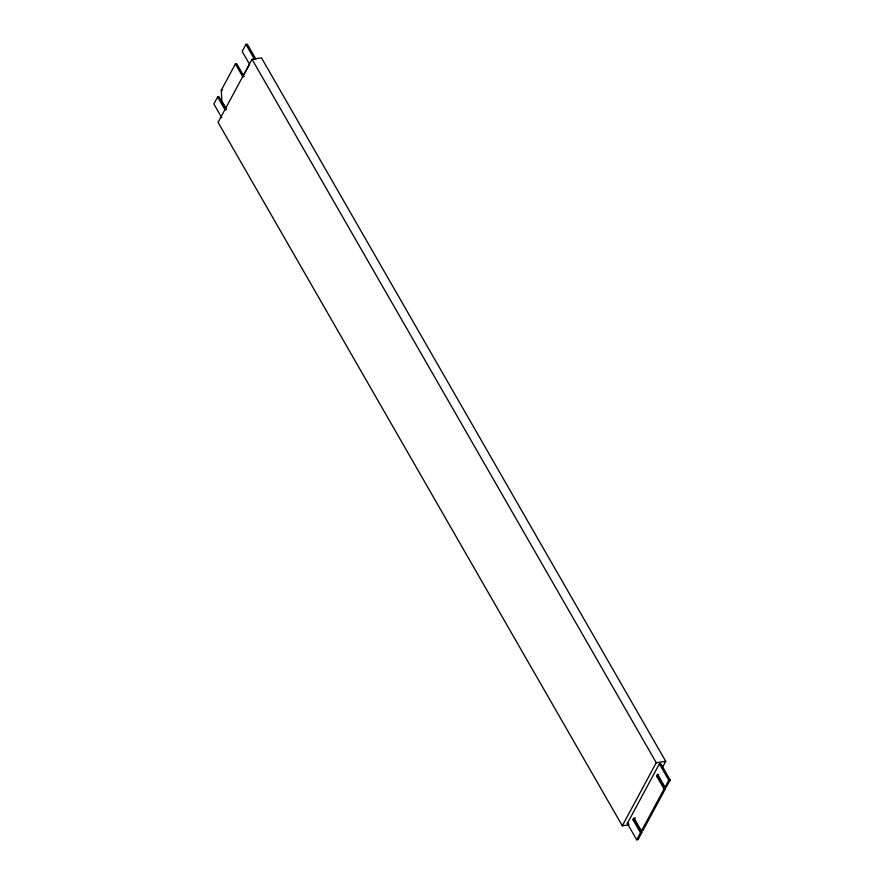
<?xml version="1.0" encoding="UTF-8"?>
<svg xmlns="http://www.w3.org/2000/svg" width="884" height="884" viewBox="0 0 884 884"><rect width="100%" height="100%" fill="white"/><g stroke="black" fill="none" stroke-linecap="round" stroke-linejoin="round"><path stroke-width="1.33" d="M225.685 108.434L218.989 96.776L217.641 96.975L213.862 103.98L221.751 117.716M217.641 96.975L225 109.793L225.906 108.113L221.862 101.074L221.265 90.223L235.409 63.957L236.768 63.759L243.465 75.416M255.852 59.084L247.299 44.2L245.94 44.399L242.172 51.405L249.542 64.234L242.78 76.775L235.409 63.957M662.481 767.378L665.74 761.323L261.509 57.88L252.039 59.272L218.072 122.357L622.303 825.8L629.065 824.805M622.303 825.8L656.271 762.704L665.74 761.323M627.309 823.446L659.387 763.864L660.746 763.666L670.138 780.019L666.359 787.025L665.011 787.224L657.497 774.141L656.547 775.898L664.061 788.981L641.419 831.037L633.905 817.954L632.955 819.711L640.48 832.794L636.701 839.8L627.309 823.446L628.657 823.247M632.955 819.711L634.314 819.512L635.253 817.755M657.254 777.091L658.558 774.66M665.011 787.224L668.779 780.218L670.138 780.019M634.314 819.512L641.828 832.595L638.06 839.601L636.701 839.8M656.547 775.898L657.906 775.699L665.42 788.782L642.767 830.838L641.419 831.037M242.78 76.775L244.139 76.576M221.265 90.223L222.624 90.024M225 109.793L226.359 109.594M664.061 788.981L665.42 788.782M640.48 832.794L641.828 832.595M245.94 44.399L254.493 59.283M659.387 763.864L668.779 780.218M252.039 59.272L656.271 762.704"/></g></svg>
